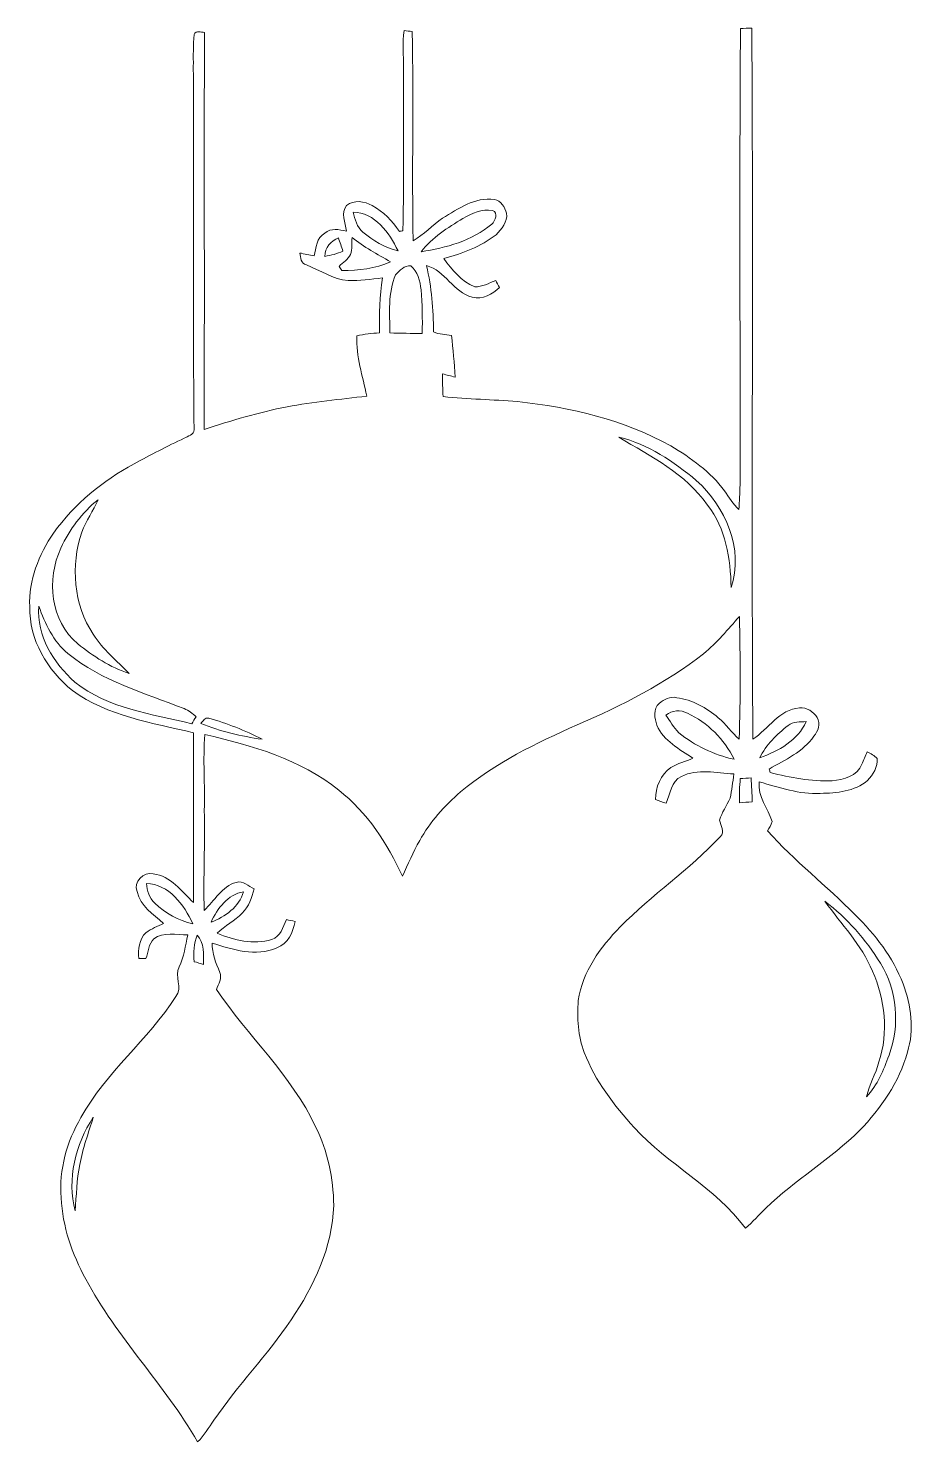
# Model space of a CAD drawing. Header units: centimetres. Extents: x -10.1 to 10.2, y -16.2 to 16.2.
import ezdxf

# ---------------------------------------------------------------- set-up
doc = ezdxf.new("R2010")
doc.units = ezdxf.units.CM
doc.header["$MEASUREMENT"] = 0
doc.layers.add('Layer 1', color=7, linetype='Continuous')

msp = doc.modelspace()

# ---------------------------------------------------------------- linework, layer by layer
at = {"layer": 'Layer 1', "color": 8, "lineweight": 9}
for points, knots in [([(6.17075, 16.14999), (6.25647, 16.15105), (6.3429, 16.15211), (6.43004, 16.15281), (6.43004, 16.15281), (6.46531, 10.73591), (6.41734, 5.31795), (6.45403, -0.09895), (6.45403, -0.09895), (6.80433, 0.14129), (7.05939, 0.58438), (7.52012, 0.6186), (7.52012, 0.6186), (7.68557, 0.63976), (7.83903, 0.5297), (7.92617, 0.39635), (7.92617, 0.39635), (8.0006, 0.25876), (7.94345, 0.0852), (7.84891, -0.02663), (7.84891, -0.02663), (7.60408, -0.38682), (7.19168, -0.56391), (6.82903, -0.77805), (6.82903, -0.77805), (6.83361, -0.79816), (6.84314, -0.83802), (6.84773, -0.85813), (6.84773, -0.85813), (7.31128, -0.97102), (7.78576, -1.06592), (8.26554, -1.0444), (8.26554, -1.0444), (8.52166, -1.02111), (8.84939, -0.93821), (8.94711, -0.66834), (8.94711, -0.66834), (8.98696, -0.57379), (9.0219, -0.47784), (9.06316, -0.384), (9.06316, -0.384), (9.14466, -0.42563), (9.23074, -0.46655), (9.29424, -0.53569), (9.29424, -0.53569), (9.31152, -0.72937), (9.19792, -0.90188), (9.0748, -1.03946), (9.0748, -1.03946), (8.7806, -1.29028), (8.36608, -1.33121), (7.99461, -1.33368), (7.99461, -1.33368), (7.51448, -1.36049), (7.05481, -1.19891), (6.60008, -1.07227), (6.60008, -1.07227), (6.55668, -1.41869), (6.80045, -1.67128), (6.89182, -1.97926), (6.89182, -1.97926), (6.87842, -2.05616), (6.82303, -2.12072), (6.79022, -2.19093), (6.79022, -2.19093), (7.40229, -2.88272), (8.14171, -3.44576), (8.78553, -4.10616), (8.78553, -4.10616), (9.24979, -4.55418), (9.65055, -5.08194), (9.88832, -5.68554), (9.88832, -5.68554), (10.06434, -6.18155), (10.15255, -6.73894), (9.98427, -7.24976), (9.98427, -7.24976), (9.80153, -7.93662), (9.37679, -8.53281), (8.89171, -9.04116), (8.89171, -9.04116), (8.23061, -9.69486), (7.41535, -10.16582), (6.75036, -10.81564), (6.75036, -10.81564), (6.59337, -10.96662), (6.44768, -11.12996), (6.28293, -11.27284), (6.28293, -11.27284), (5.5929, -10.3408), (4.51798, -9.81869), (3.74187, -8.97378), (3.74187, -8.97378), (3.28044, -8.46331), (2.84934, -7.90487), (2.60063, -7.25752), (2.60063, -7.25752), (2.45705, -6.87864), (2.43024, -6.46765), (2.46376, -6.06689), (2.46376, -6.06689), (2.56183, -5.40649), (2.96576, -4.84875), (3.42437, -4.3852), (3.42437, -4.3852), (4.14192, -3.65178), (5.0087, -3.07957), (5.70402, -2.32392), (5.70402, -2.32392), (5.83314, -2.21174), (5.71284, -2.0731), (5.69344, -1.9461), (5.69344, -1.9461), (5.74459, -1.76724), (5.85395, -1.61272), (5.93368, -1.44656), (5.93368, -1.44656), (5.97178, -1.26241), (5.99683, -1.07685), (6.01517, -0.89059), (6.01517, -0.89059), (5.61865, -0.86236), (5.19143, -0.76218), (4.81925, -0.94774), (4.81925, -0.94774), (4.57795, -1.05604), (4.57019, -1.34779), (4.47036, -1.55981), (4.47036, -1.55981), (4.38992, -1.53229), (4.3102, -1.50407), (4.23047, -1.47655), (4.23047, -1.47655), (4.22518, -1.19574), (4.349, -0.90787), (4.58042, -0.74454), (4.58042, -0.74454), (4.73529, -0.6447), (4.91944, -0.60836), (5.08454, -0.53005), (5.08454, -0.53005), (4.77269, -0.32826), (4.41885, -0.13317), (4.2594, 0.22137), (4.2594, 0.22137), (4.20754, 0.38153), (4.17438, 0.59637), (4.31372, 0.72267), (4.31372, 0.72267), (4.4245, 0.81121), (4.56243, 0.88988), (4.71236, 0.85319), (4.71236, 0.85319), (5.06796, 0.80451), (5.39463, 0.62565), (5.6631, 0.39247), (5.6631, 0.39247), (5.83984, 0.24748), (5.96896, 0.05521), (6.13829, -0.09789), (6.13829, -0.09789), (6.17463, 0.83732), (6.16475, 1.77394), (6.14817, 2.70951), (6.14817, 2.70951), (5.88323, 2.41847), (5.63523, 2.10802), (5.32831, 1.85826), (5.32831, 1.85826), (4.45166, 1.17634), (3.45788, 0.66975), (2.44153, 0.23231), (2.44153, 0.23231), (1.50561, -0.18821), (0.5644, -0.63306), (-0.22512, -1.30051), (-0.22512, -1.30051), (-0.58954, -1.62084), (-0.92926, -1.98279), (-1.15998, -2.41388), (-1.15998, -2.41388), (-1.31167, -2.67599), (-1.42491, -2.95751), (-1.55579, -3.23021), (-1.55579, -3.23021), (-1.89622, -2.48373), (-2.35554, -1.76865), (-3.01066, -1.26136), (-3.01066, -1.26136), (-3.88625, -0.55016), (-4.9908, -0.23865), (-6.0696, 0.01076), (-6.0696, 0.01076), (-6.1151, -0.56497), (-6.06642, -1.14529), (-6.08194, -1.72279), (-6.08194, -1.72279), (-6.06642, -2.48408), (-6.10205, -3.24644), (-6.08688, -4.00738), (-6.08688, -4.00738), (-5.8477, -3.78901), (-5.68119, -3.46128), (-5.35205, -3.36744), (-5.35205, -3.36744), (-5.19753, -3.31417), (-5.07123, -3.46269), (-4.94035, -3.51666), (-4.94035, -3.51666), (-4.99786, -3.71387), (-5.06171, -3.92518), (-5.21517, -4.07088), (-5.21517, -4.07088), (-5.38415, -4.25256), (-5.61592, -4.35698), (-5.79161, -4.5309), (-5.79161, -4.5309), (-5.40285, -4.68965), (-4.95552, -4.80077), (-4.54171, -4.67272), (-4.54171, -4.67272), (-4.34062, -4.60992), (-4.28066, -4.39296), (-4.20693, -4.22046), (-4.20693, -4.22046), (-4.14096, -4.23351), (-4.07499, -4.24727), (-4.00902, -4.26173), (-4.00902, -4.26173), (-4.05064, -4.51009), (-4.16989, -4.76973), (-4.42353, -4.86357), (-4.42353, -4.86357), (-4.9086, -5.07453), (-5.43107, -4.90872), (-5.90485, -4.75421), (-5.90485, -4.75421), (-5.8992, -4.99163), (-5.82018, -5.21106), (-5.72705, -5.42484), (-5.72705, -5.42484), (-5.66884, -5.55889), (-5.76268, -5.69048), (-5.80466, -5.81466), (-5.80466, -5.81466), (-5.08252, -6.88463), (-4.09439, -7.77187), (-3.53806, -8.95262), (-3.53806, -8.95262), (-3.26325, -9.51001), (-3.13237, -10.13231), (-3.12496, -10.75249), (-3.12496, -10.75249), (-3.15495, -11.70428), (-3.57299, -12.59434), (-4.10073, -13.36834), (-4.10073, -13.36834), (-4.63732, -14.17196), (-5.32135, -14.86306), (-5.86251, -15.6628), (-5.86251, -15.6628), (-5.98422, -15.8272), (-6.08335, -16.01241), (-6.2347, -16.15281), (-6.2347, -16.15281), (-6.99176, -14.85), (-8.08078, -13.77086), (-8.78881, -12.43665), (-8.78881, -12.43665), (-9.10419, -11.86586), (-9.32362, -11.23156), (-9.35396, -10.57681), (-9.35396, -10.57681), (-9.40617, -9.93722), (-9.22166, -9.29446), (-8.90275, -8.74342), (-8.90275, -8.74342), (-8.32984, -7.70766), (-7.36817, -6.96683), (-6.72929, -5.97905), (-6.72929, -5.97905), (-6.5649, -5.77515), (-6.77445, -5.51444), (-6.65909, -5.2996), (-6.65909, -5.2996), (-6.54831, -5.071), (-6.51127, -4.81665), (-6.46188, -4.57041), (-6.46188, -4.57041), (-6.71871, -4.56124), (-7.01398, -4.49527), (-7.23764, -4.66072), (-7.23764, -4.66072), (-7.35723, -4.77714), (-7.35935, -4.95952), (-7.41721, -5.10946), (-7.41721, -5.10946), (-7.47224, -5.10875), (-7.52692, -5.10804), (-7.5816, -5.10804), (-7.5816, -5.10804), (-7.59571, -4.90026), (-7.57701, -4.66989), (-7.41509, -4.5182), (-7.41509, -4.5182), (-7.29303, -4.42683), (-7.14839, -4.3725), (-7.01257, -4.30548), (-7.01257, -4.30548), (-7.2447, -4.09169), (-7.5495, -3.91248), (-7.61864, -3.57769), (-7.61864, -3.57769), (-7.70366, -3.3558), (-7.47365, -3.12014), (-7.2507, -3.17588), (-7.2507, -3.17588), (-6.84324, -3.21328), (-6.60864, -3.57593), (-6.32853, -3.82746), (-6.32853, -3.82746), (-6.31901, -2.53559), (-6.33665, -1.24231), (-6.32818, 0.04992), (-6.32818, 0.04992), (-7.27468, 0.28311), (-8.28575, 0.42598), (-9.09396, 1.01477), (-9.09396, 1.01477), (-9.66687, 1.47585), (-10.08915, 2.18176), (-10.07115, 2.93317), (-10.07115, 2.93317), (-10.10502, 3.53819), (-9.85949, 4.12309), (-9.52717, 4.61557), (-9.52717, 4.61557), (-9.05267, 5.28232), (-8.40146, 5.80902), (-7.68638, 6.19954), (-7.68638, 6.19954), (-7.30679, 6.3971), (-6.93178, 6.60488), (-6.54126, 6.78127), (-6.54126, 6.78127), (-6.45871, 6.83066), (-6.31548, 6.85994), (-6.31619, 6.9813), (-6.31619, 6.9813), (-6.34617, 9.74778), (-6.31689, 12.51462), (-6.33312, 15.2811), (-6.33312, 15.2811), (-6.33171, 15.52487), (-6.33947, 15.7697), (-6.31583, 16.01276), (-6.31583, 16.01276), (-6.26891, 16.10554), (-6.1592, 16.06497), (-6.07877, 16.05686), (-6.07877, 16.05686), (-6.089, 13.03144), (-6.07418, 10.00601), (-6.08688, 6.98059), (-6.08688, 6.98059), (-5.46493, 7.18697), (-4.83593, 7.37782), (-4.19105, 7.49988), (-4.19105, 7.49988), (-3.58992, 7.62018), (-2.9782, 7.66851), (-2.37106, 7.74682), (-2.37106, 7.74682), (-2.45996, 8.20438), (-2.6219, 8.64852), (-2.59614, 9.12336), (-2.59614, 9.12336), (-2.42645, 9.16358), (-2.25253, 9.17628), (-2.07933, 9.19357), (-2.07933, 9.19357), (-2.08815, 9.61267), (-2.07226, 10.03282), (-2.01299, 10.44804), (-2.01299, 10.44804), (-2.27334, 10.41735), (-2.53369, 10.37749), (-2.79688, 10.38596), (-2.79688, 10.38596), (-3.14436, 10.4103), (-3.43046, 10.62796), (-3.74938, 10.74297), (-3.74938, 10.74297), (-3.87708, 10.77366), (-3.88096, 10.91301), (-3.90107, 11.01637), (-3.90107, 11.01637), (-3.79312, 10.99697), (-3.68023, 10.97192), (-3.57158, 10.94793), (-3.57158, 10.94793), (-3.52889, 11.13067), (-3.51548, 11.36562), (-3.33028, 11.47075), (-3.33028, 11.47075), (-3.18775, 11.59387), (-3.00078, 11.55118), (-2.83639, 11.51837), (-2.83639, 11.51837), (-2.85261, 11.7064), (-2.97715, 11.93994), (-2.82898, 12.09834), (-2.82898, 12.09834), (-2.66635, 12.24615), (-2.4201, 12.19571), (-2.24442, 12.09834), (-2.24442, 12.09834), (-1.98371, 11.96675), (-1.79145, 11.74203), (-1.62282, 11.51026), (-1.62282, 11.51026), (-1.60307, 11.51343), (-1.56355, 11.51908), (-1.5438, 11.52225), (-1.5438, 11.52225), (-1.51734, 12.76332), (-1.53569, 14.00475), (-1.53286, 15.24582), (-1.53286, 15.24582), (-1.52475, 15.52946), (-1.56144, 15.81626), (-1.51805, 16.09813), (-1.51805, 16.09813), (-1.4556, 16.09214), (-1.39281, 16.08579), (-1.32966, 16.07944), (-1.32966, 16.07944), (-1.30003, 14.48559), (-1.33848, 12.89138), (-1.31026, 11.29753), (-1.31026, 11.29753), (-1.05908, 11.43159), (-0.8774, 11.66054), (-0.6361, 11.81012), (-0.6361, 11.81012), (-0.28297, 12.03519), (0.10297, 12.2966), (0.5457, 12.24227), (0.5457, 12.24227), (0.69881, 12.21511), (0.78312, 12.05883), (0.82687, 11.92371), (0.82687, 11.92371), (0.8558, 11.73074), (0.7101, 11.56318), (0.58663, 11.43512), (0.58663, 11.43512), (0.23738, 11.15783), (-0.18666, 11.00614), (-0.6107, 10.88796), (-0.6107, 10.88796), (-0.41526, 10.63678), (-0.20924, 10.36197), (0.09768, 10.24237), (0.09768, 10.24237), (0.27054, 10.24167), (0.42117, 10.32669), (0.5764, 10.38948), (0.5764, 10.38948), (0.60568, 10.33551), (0.63531, 10.28153), (0.6653, 10.22756), (0.6653, 10.22756), (0.5002, 10.07198), (0.27971, 9.94463), (0.04264, 10.00707), (0.04264, 10.00707), (-0.39269, 10.11643), (-0.57578, 10.61491), (-1.00511, 10.72744), (-1.00511, 10.72744), (-0.88622, 10.23214), (-0.84706, 9.72556), (-0.84177, 9.21756), (-0.84177, 9.21756), (-0.71936, 9.14488), (-0.56907, 9.15899), (-0.43325, 9.13465), (-0.43325, 9.13465), (-0.40115, 8.81715), (-0.36411, 8.49965), (-0.34965, 8.18074), (-0.34965, 8.18074), (-0.44631, 8.20332), (-0.54156, 8.22907), (-0.63751, 8.25341), (-0.63751, 8.25341), (-0.63681, 8.08055), (-0.63751, 7.90663), (-0.62622, 7.73377), (-0.62622, 7.73377), (-0.05966, 7.67345), (0.51078, 7.66816), (1.07805, 7.61877), (1.07805, 7.61877), (2.2909, 7.49141), (3.5041, 7.19967), (4.58007, 6.61017), (4.58007, 6.61017), (5.03339, 6.32866), (5.49024, 6.01998), (5.80315, 5.57865), (5.80315, 5.57865), (5.91251, 5.43719), (5.99894, 5.2735), (6.13265, 5.15144), (6.13265, 5.15144), (6.14817, 5.34088), (6.15734, 5.53068), (6.16016, 5.72047), (6.16016, 5.72047), (6.16651, 9.19709), (6.14464, 12.67372), (6.17075, 16.14999), (6.17075, 16.14999), (6.17075, 16.14999), (6.17075, 16.14999), (6.17075, 16.14999)], [0, 0, 0, 0, 0.0075188, 0.0075188, 0.0075188, 0.0075188, 0.01503759, 0.01503759, 0.01503759, 0.01503759, 0.02255639, 0.02255639, 0.02255639, 0.02255639, 0.03007519, 0.03007519, 0.03007519, 0.03007519, 0.03759398, 0.03759398, 0.03759398, 0.03759398, 0.04511278, 0.04511278, 0.04511278, 0.04511278, 0.05263158, 0.05263158, 0.05263158, 0.05263158, 0.06015038, 0.06015038, 0.06015038, 0.06015038, 0.06766917, 0.06766917, 0.06766917, 0.06766917, 0.07518797, 0.07518797, 0.07518797, 0.07518797, 0.08270677, 0.08270677, 0.08270677, 0.08270677, 0.09022556, 0.09022556, 0.09022556, 0.09022556, 0.09774436, 0.09774436, 0.09774436, 0.09774436, 0.10526316, 0.10526316, 0.10526316, 0.10526316, 0.11278195, 0.11278195, 0.11278195, 0.11278195, 0.12030075, 0.12030075, 0.12030075, 0.12030075, 0.12781955, 0.12781955, 0.12781955, 0.12781955, 0.13533835, 0.13533835, 0.13533835, 0.13533835, 0.14285714, 0.14285714, 0.14285714, 0.14285714, 0.15037594, 0.15037594, 0.15037594, 0.15037594, 0.15789474, 0.15789474, 0.15789474, 0.15789474, 0.16541353, 0.16541353, 0.16541353, 0.16541353, 0.17293233, 0.17293233, 0.17293233, 0.17293233, 0.18045113, 0.18045113, 0.18045113, 0.18045113, 0.18796992, 0.18796992, 0.18796992, 0.18796992, 0.19548872, 0.19548872, 0.19548872, 0.19548872, 0.20300752, 0.20300752, 0.20300752, 0.20300752, 0.21052632, 0.21052632, 0.21052632, 0.21052632, 0.21804511, 0.21804511, 0.21804511, 0.21804511, 0.22556391, 0.22556391, 0.22556391, 0.22556391, 0.23308271, 0.23308271, 0.23308271, 0.23308271, 0.2406015, 0.2406015, 0.2406015, 0.2406015, 0.2481203, 0.2481203, 0.2481203, 0.2481203, 0.2556391, 0.2556391, 0.2556391, 0.2556391, 0.26315789, 0.26315789, 0.26315789, 0.26315789, 0.27067669, 0.27067669, 0.27067669, 0.27067669, 0.27819549, 0.27819549, 0.27819549, 0.27819549, 0.28571429, 0.28571429, 0.28571429, 0.28571429, 0.29323308, 0.29323308, 0.29323308, 0.29323308, 0.30075188, 0.30075188, 0.30075188, 0.30075188, 0.30827068, 0.30827068, 0.30827068, 0.30827068, 0.31578947, 0.31578947, 0.31578947, 0.31578947, 0.32330827, 0.32330827, 0.32330827, 0.32330827, 0.33082707, 0.33082707, 0.33082707, 0.33082707, 0.33834586, 0.33834586, 0.33834586, 0.33834586, 0.34586466, 0.34586466, 0.34586466, 0.34586466, 0.35338346, 0.35338346, 0.35338346, 0.35338346, 0.36090226, 0.36090226, 0.36090226, 0.36090226, 0.36842105, 0.36842105, 0.36842105, 0.36842105, 0.37593985, 0.37593985, 0.37593985, 0.37593985, 0.38345865, 0.38345865, 0.38345865, 0.38345865, 0.39097744, 0.39097744, 0.39097744, 0.39097744, 0.39849624, 0.39849624, 0.39849624, 0.39849624, 0.40601504, 0.40601504, 0.40601504, 0.40601504, 0.41353383, 0.41353383, 0.41353383, 0.41353383, 0.42105263, 0.42105263, 0.42105263, 0.42105263, 0.42857143, 0.42857143, 0.42857143, 0.42857143, 0.43609023, 0.43609023, 0.43609023, 0.43609023, 0.44360902, 0.44360902, 0.44360902, 0.44360902, 0.45112782, 0.45112782, 0.45112782, 0.45112782, 0.45864662, 0.45864662, 0.45864662, 0.45864662, 0.46616541, 0.46616541, 0.46616541, 0.46616541, 0.47368421, 0.47368421, 0.47368421, 0.47368421, 0.48120301, 0.48120301, 0.48120301, 0.48120301, 0.4887218, 0.4887218, 0.4887218, 0.4887218, 0.4962406, 0.4962406, 0.4962406, 0.4962406, 0.5037594, 0.5037594, 0.5037594, 0.5037594, 0.5112782, 0.5112782, 0.5112782, 0.5112782, 0.51879699, 0.51879699, 0.51879699, 0.51879699, 0.52631579, 0.52631579, 0.52631579, 0.52631579, 0.53383459, 0.53383459, 0.53383459, 0.53383459, 0.54135338, 0.54135338, 0.54135338, 0.54135338, 0.54887218, 0.54887218, 0.54887218, 0.54887218, 0.55639098, 0.55639098, 0.55639098, 0.55639098, 0.56390977, 0.56390977, 0.56390977, 0.56390977, 0.57142857, 0.57142857, 0.57142857, 0.57142857, 0.57894737, 0.57894737, 0.57894737, 0.57894737, 0.58646617, 0.58646617, 0.58646617, 0.58646617, 0.59398496, 0.59398496, 0.59398496, 0.59398496, 0.60150376, 0.60150376, 0.60150376, 0.60150376, 0.60902256, 0.60902256, 0.60902256, 0.60902256, 0.61654135, 0.61654135, 0.61654135, 0.61654135, 0.62406015, 0.62406015, 0.62406015, 0.62406015, 0.63157895, 0.63157895, 0.63157895, 0.63157895, 0.63909774, 0.63909774, 0.63909774, 0.63909774, 0.64661654, 0.64661654, 0.64661654, 0.64661654, 0.65413534, 0.65413534, 0.65413534, 0.65413534, 0.66165414, 0.66165414, 0.66165414, 0.66165414, 0.66917293, 0.66917293, 0.66917293, 0.66917293, 0.67669173, 0.67669173, 0.67669173, 0.67669173, 0.68421053, 0.68421053, 0.68421053, 0.68421053, 0.69172932, 0.69172932, 0.69172932, 0.69172932, 0.69924812, 0.69924812, 0.69924812, 0.69924812, 0.70676692, 0.70676692, 0.70676692, 0.70676692, 0.71428571, 0.71428571, 0.71428571, 0.71428571, 0.72180451, 0.72180451, 0.72180451, 0.72180451, 0.72932331, 0.72932331, 0.72932331, 0.72932331, 0.73684211, 0.73684211, 0.73684211, 0.73684211, 0.7443609, 0.7443609, 0.7443609, 0.7443609, 0.7518797, 0.7518797, 0.7518797, 0.7518797, 0.7593985, 0.7593985, 0.7593985, 0.7593985, 0.76691729, 0.76691729, 0.76691729, 0.76691729, 0.77443609, 0.77443609, 0.77443609, 0.77443609, 0.78195489, 0.78195489, 0.78195489, 0.78195489, 0.78947368, 0.78947368, 0.78947368, 0.78947368, 0.79699248, 0.79699248, 0.79699248, 0.79699248, 0.80451128, 0.80451128, 0.80451128, 0.80451128, 0.81203008, 0.81203008, 0.81203008, 0.81203008, 0.81954887, 0.81954887, 0.81954887, 0.81954887, 0.82706767, 0.82706767, 0.82706767, 0.82706767, 0.83458647, 0.83458647, 0.83458647, 0.83458647, 0.84210526, 0.84210526, 0.84210526, 0.84210526, 0.84962406, 0.84962406, 0.84962406, 0.84962406, 0.85714286, 0.85714286, 0.85714286, 0.85714286, 0.86466165, 0.86466165, 0.86466165, 0.86466165, 0.87218045, 0.87218045, 0.87218045, 0.87218045, 0.87969925, 0.87969925, 0.87969925, 0.87969925, 0.88721805, 0.88721805, 0.88721805, 0.88721805, 0.89473684, 0.89473684, 0.89473684, 0.89473684, 0.90225564, 0.90225564, 0.90225564, 0.90225564, 0.90977444, 0.90977444, 0.90977444, 0.90977444, 0.91729323, 0.91729323, 0.91729323, 0.91729323, 0.92481203, 0.92481203, 0.92481203, 0.92481203, 0.93233083, 0.93233083, 0.93233083, 0.93233083, 0.93984962, 0.93984962, 0.93984962, 0.93984962, 0.94736842, 0.94736842, 0.94736842, 0.94736842, 0.95488722, 0.95488722, 0.95488722, 0.95488722, 0.96240602, 0.96240602, 0.96240602, 0.96240602, 0.96992481, 0.96992481, 0.96992481, 0.96992481, 0.97744361, 0.97744361, 0.97744361, 0.97744361, 0.98496241, 0.98496241, 0.98496241, 0.98496241, 1, 1, 1, 1]), ([(-0.17079, 11.8073), (-0.52145, 11.59775), (-0.86752, 11.36491), (-1.12929, 11.04671), (-1.12929, 11.04671), (-0.55673, 11.13526), (0.03559, 11.29365), (0.48679, 11.67536), (0.48679, 11.67536), (0.5711, 11.75367), (0.64695, 11.93042), (0.50337, 11.98933), (0.50337, 11.98933), (0.26489, 12.02814), (0.03206, 11.9216), (-0.17079, 11.8073), (-0.17079, 11.8073), (-0.17079, 11.8073), (-0.17079, 11.8073), (-0.17079, 11.8073)], [0, 0, 0, 0, 0.16666667, 0.16666667, 0.16666667, 0.16666667, 0.33333333, 0.33333333, 0.33333333, 0.33333333, 0.5, 0.5, 0.5, 0.5, 0.66666667, 0.66666667, 0.66666667, 0.66666667, 1, 1, 1, 1]), ([(-2.68399, 11.95194), (-2.63813, 11.78931), (-2.59578, 11.60833), (-2.45962, 11.49579), (-2.45962, 11.49579), (-2.22925, 11.29506), (-1.95373, 11.13878), (-1.65492, 11.06823), (-1.65492, 11.06823), (-1.85883, 11.4771), (-2.17704, 11.94241), (-2.68399, 11.95194), (-2.68399, 11.95194), (-2.68399, 11.95194), (-2.68399, 11.95194), (-2.68399, 11.95194)], [0, 0, 0, 0, 0.2, 0.2, 0.2, 0.2, 0.4, 0.4, 0.4, 0.4, 0.6, 0.6, 0.6, 0.6, 1, 1, 1, 1]), ([(-3.32428, 10.94017), (-3.18176, 10.95746), (-3.04629, 11.00508), (-2.91294, 11.05623), (-2.91294, 11.05623), (-2.94892, 11.1603), (-2.97997, 11.2612), (-3.01842, 11.36315), (-3.01842, 11.36315), (-3.1874, 11.28448), (-3.32922, 11.14725), (-3.32428, 10.94017), (-3.32428, 10.94017), (-3.32428, 10.94017), (-3.32428, 10.94017), (-3.32428, 10.94017)], [0, 0, 0, 0, 0.2, 0.2, 0.2, 0.2, 0.4, 0.4, 0.4, 0.4, 0.6, 0.6, 0.6, 0.6, 1, 1, 1, 1]), ([(-2.70586, 11.37232), (-2.7115, 11.2425), (-2.70021, 11.10774), (-2.73831, 10.9818), (-2.73831, 10.9818), (-2.79405, 10.86609), (-2.91647, 10.80082), (-3.00078, 10.70875), (-3.00078, 10.70875), (-2.97961, 10.67806), (-2.9581, 10.64736), (-2.93622, 10.61632), (-2.93622, 10.61632), (-2.55768, 10.61773), (-2.17421, 10.65442), (-1.82708, 10.81634), (-1.82708, 10.81634), (-2.12977, 10.98603), (-2.43492, 11.15289), (-2.70586, 11.37232), (-2.70586, 11.37232), (-2.70586, 11.37232), (-2.70586, 11.37232), (-2.70586, 11.37232)], [0, 0, 0, 0, 0.14285714, 0.14285714, 0.14285714, 0.14285714, 0.28571429, 0.28571429, 0.28571429, 0.28571429, 0.42857143, 0.42857143, 0.42857143, 0.42857143, 0.57142857, 0.57142857, 0.57142857, 0.57142857, 0.71428571, 0.71428571, 0.71428571, 0.71428571, 1, 1, 1, 1]), ([(-1.7096, 10.52107), (-1.88917, 10.10162), (-1.84719, 9.63348), (-1.84049, 9.18969), (-1.84049, 9.18969), (-1.59495, 9.18298), (-1.34907, 9.1791), (-1.10318, 9.17663), (-1.10318, 9.17663), (-1.09401, 9.51036), (-1.10353, 9.8455), (-1.12929, 10.17817), (-1.12929, 10.17817), (-1.14798, 10.37643), (-1.20972, 10.59198), (-1.36459, 10.72674), (-1.36459, 10.72674), (-1.5064, 10.73521), (-1.62, 10.61314), (-1.7096, 10.52107), (-1.7096, 10.52107), (-1.7096, 10.52107), (-1.7096, 10.52107), (-1.7096, 10.52107)], [0, 0, 0, 0, 0.14285714, 0.14285714, 0.14285714, 0.14285714, 0.28571429, 0.28571429, 0.28571429, 0.28571429, 0.42857143, 0.42857143, 0.42857143, 0.42857143, 0.57142857, 0.57142857, 0.57142857, 0.57142857, 0.71428571, 0.71428571, 0.71428571, 0.71428571, 1, 1, 1, 1]), ([(3.39333, 6.80597), (4.11582, 6.36217), (4.92121, 5.97835), (5.41333, 5.25621), (5.41333, 5.25621), (5.84055, 4.72423), (5.94144, 4.02925), (5.95661, 3.36815), (5.95661, 3.36815), (6.2533, 4.2508), (5.82961, 5.2227), (5.16145, 5.81572), (5.16145, 5.81572), (4.64604, 6.25422), (4.05902, 6.64439), (3.39333, 6.80597), (3.39333, 6.80597), (3.39333, 6.80597), (3.39333, 6.80597), (3.39333, 6.80597)], [0, 0, 0, 0, 0.16666667, 0.16666667, 0.16666667, 0.16666667, 0.33333333, 0.33333333, 0.33333333, 0.33333333, 0.5, 0.5, 0.5, 0.5, 0.66666667, 0.66666667, 0.66666667, 0.66666667, 1, 1, 1, 1]), ([(-9.36101, 4.27161), (-9.68768, 3.56288), (-9.60724, 2.60297), (-8.97472, 2.08686), (-8.97472, 2.08686), (-8.62406, 1.80287), (-8.23388, 1.54464), (-7.80032, 1.40741), (-7.80032, 1.40741), (-8.07972, 1.6988), (-8.40357, 1.95492), (-8.61911, 2.30135), (-8.61911, 2.30135), (-9.07031, 2.98115), (-9.14405, 3.87438), (-8.87981, 4.6385), (-8.87981, 4.6385), (-8.78174, 4.89709), (-8.62018, 5.12533), (-8.50905, 5.37792), (-8.50905, 5.37792), (-8.87876, 5.08829), (-9.1631, 4.69459), (-9.36101, 4.27161), (-9.36101, 4.27161), (-9.36101, 4.27161), (-9.36101, 4.27161), (-9.36101, 4.27161)], [0, 0, 0, 0, 0.125, 0.125, 0.125, 0.125, 0.25, 0.25, 0.25, 0.25, 0.375, 0.375, 0.375, 0.375, 0.5, 0.5, 0.5, 0.5, 0.625, 0.625, 0.625, 0.625, 0.75, 0.75, 0.75, 0.75, 1, 1, 1, 1]), ([(-9.03928, 1.21091), (-8.28292, 0.59743), (-7.28244, 0.48595), (-6.36946, 0.25559), (-6.36946, 0.25559), (-6.33665, 0.30886), (-6.30384, 0.36213), (-6.27068, 0.41504), (-6.27068, 0.41504), (-6.35005, 0.4923), (-6.4386, 0.56286), (-6.54302, 0.60272), (-6.54302, 0.60272), (-7.4539, 0.96044), (-8.42897, 1.23173), (-9.19909, 1.86284), (-9.19909, 1.86284), (-9.53423, 2.13766), (-9.71979, 2.54547), (-9.86371, 2.94411), (-9.86371, 2.94411), (-9.92157, 2.2696), (-9.524, 1.64306), (-9.03928, 1.21091), (-9.03928, 1.21091), (-9.03928, 1.21091), (-9.03928, 1.21091), (-9.03928, 1.21091)], [0, 0, 0, 0, 0.125, 0.125, 0.125, 0.125, 0.25, 0.25, 0.25, 0.25, 0.375, 0.375, 0.375, 0.375, 0.5, 0.5, 0.5, 0.5, 0.625, 0.625, 0.625, 0.625, 0.75, 0.75, 0.75, 0.75, 1, 1, 1, 1]), ([(-6.16167, 0.26441), (-5.71682, 0.08026), (-5.23775, -0.02875), (-4.76219, -0.09719), (-4.76219, -0.09719), (-5.14955, 0.10566), (-5.55948, 0.26688), (-5.98034, 0.38435), (-5.98034, 0.38435), (-6.06642, 0.40799), (-6.11016, 0.31309), (-6.16167, 0.26441), (-6.16167, 0.26441), (-6.16167, 0.26441), (-6.16167, 0.26441), (-6.16167, 0.26441)], [0, 0, 0, 0, 0.2, 0.2, 0.2, 0.2, 0.4, 0.4, 0.4, 0.4, 0.6, 0.6, 0.6, 0.6, 1, 1, 1, 1]), ([(4.46824, 0.45561), (4.5589, 0.31697), (4.64604, 0.1741), (4.76034, 0.05274), (4.76034, 0.05274), (5.12723, -0.24183), (5.56291, -0.45491), (6.02328, -0.55368), (6.02328, -0.55368), (5.80068, -0.09789), (5.42109, 0.28593), (4.95931, 0.49865), (4.95931, 0.49865), (4.80267, 0.58014), (4.60723, 0.56498), (4.46824, 0.45561), (4.46824, 0.45561), (4.46824, 0.45561), (4.46824, 0.45561), (4.46824, 0.45561)], [0, 0, 0, 0, 0.16666667, 0.16666667, 0.16666667, 0.16666667, 0.33333333, 0.33333333, 0.33333333, 0.33333333, 0.5, 0.5, 0.5, 0.5, 0.66666667, 0.66666667, 0.66666667, 0.66666667, 1, 1, 1, 1]), ([(7.25801, 0.21467), (6.99766, 0.01746), (6.7553, -0.22384), (6.61136, -0.52123), (6.61136, -0.52123), (7.0354, -0.37024), (7.48273, -0.12224), (7.67358, 0.30568), (7.67358, 0.30568), (7.53106, 0.29757), (7.37583, 0.30851), (7.25801, 0.21467), (7.25801, 0.21467), (7.25801, 0.21467), (7.25801, 0.21467), (7.25801, 0.21467)], [0, 0, 0, 0, 0.2, 0.2, 0.2, 0.2, 0.4, 0.4, 0.4, 0.4, 0.6, 0.6, 0.6, 0.6, 1, 1, 1, 1]), ([(6.16581, -0.99783), (6.14958, -1.18022), (6.14288, -1.36366), (6.14781, -1.54746), (6.14781, -1.54746), (6.24412, -1.54146), (6.34078, -1.53617), (6.43815, -1.53052), (6.43815, -1.53052), (6.43356, -1.34708), (6.42475, -1.16399), (6.41381, -0.98125), (6.41381, -0.98125), (6.35172, -0.98548), (6.22754, -0.9936), (6.16581, -0.99783), (6.16581, -0.99783), (6.16581, -0.99783), (6.16581, -0.99783), (6.16581, -0.99783)], [0, 0, 0, 0, 0.16666667, 0.16666667, 0.16666667, 0.16666667, 0.33333333, 0.33333333, 0.33333333, 0.33333333, 0.5, 0.5, 0.5, 0.5, 0.66666667, 0.66666667, 0.66666667, 0.66666667, 1, 1, 1, 1]), ([(-7.40627, -3.39213), (-7.38475, -3.55582), (-7.3396, -3.72692), (-7.21401, -3.84228), (-7.21401, -3.84228), (-6.97235, -4.06876), (-6.67355, -4.24515), (-6.34688, -4.31218), (-6.34688, -4.31218), (-6.54091, -3.88179), (-6.89157, -3.40801), (-7.40627, -3.39213), (-7.40627, -3.39213), (-7.40627, -3.39213), (-7.40627, -3.39213), (-7.40627, -3.39213)], [0, 0, 0, 0, 0.2, 0.2, 0.2, 0.2, 0.4, 0.4, 0.4, 0.4, 0.6, 0.6, 0.6, 0.6, 1, 1, 1, 1]), ([(-5.92637, -4.27831), (-5.60887, -4.15484), (-5.27937, -3.92906), (-5.18941, -3.58228), (-5.18941, -3.58228), (-5.54643, -3.64896), (-5.78702, -3.96258), (-5.92637, -4.27831), (-5.92637, -4.27831), (-5.92637, -4.27831), (-5.92637, -4.27831), (-5.92637, -4.27831)], [0, 0, 0, 0, 0.25, 0.25, 0.25, 0.25, 0.5, 0.5, 0.5, 0.5, 1, 1, 1, 1]), ([(8.09868, -3.79677), (8.4719, -4.3217), (8.93793, -4.79301), (9.18523, -5.39803), (9.18523, -5.39803), (9.47592, -6.04255), (9.55918, -6.79573), (9.33446, -7.47307), (9.33446, -7.47307), (9.26037, -7.74541), (9.11538, -7.99271), (9.05259, -8.26858), (9.05259, -8.26858), (9.29988, -8.00118), (9.44311, -7.65792), (9.56482, -7.31961), (9.56482, -7.31961), (9.816, -6.63698), (9.75991, -5.83547), (9.36797, -5.21705), (9.36797, -5.21705), (9.03459, -4.67377), (8.60562, -4.18447), (8.09868, -3.79677), (8.09868, -3.79677), (8.09868, -3.79677), (8.09868, -3.79677), (8.09868, -3.79677)], [0, 0, 0, 0, 0.125, 0.125, 0.125, 0.125, 0.25, 0.25, 0.25, 0.25, 0.375, 0.375, 0.375, 0.375, 0.5, 0.5, 0.5, 0.5, 0.625, 0.625, 0.625, 0.625, 0.75, 0.75, 0.75, 0.75, 1, 1, 1, 1]), ([(-6.24493, -4.57253), (-6.32042, -4.7655), (-6.33665, -4.9754), (-6.3109, -5.18072), (-6.3109, -5.18072), (-6.25868, -5.19694), (-6.15461, -5.2294), (-6.10276, -5.24563), (-6.10276, -5.24563), (-6.10417, -5.01844), (-6.077, -4.75209), (-6.24493, -4.57253), (-6.24493, -4.57253), (-6.24493, -4.57253), (-6.24493, -4.57253), (-6.24493, -4.57253)], [0, 0, 0, 0, 0.2, 0.2, 0.2, 0.2, 0.4, 0.4, 0.4, 0.4, 0.6, 0.6, 0.6, 0.6, 1, 1, 1, 1]), ([(-9.0354, -10.87808), (-9.00152, -10.52318), (-9.0033, -10.16441), (-8.92673, -9.81445), (-8.92673, -9.81445), (-8.86148, -9.44509), (-8.72672, -9.09373), (-8.62018, -8.73566), (-8.62018, -8.73566), (-9.0294, -9.35514), (-9.22201, -10.14994), (-9.0354, -10.87808)], [0, 0, 0, 0, 0.25, 0.25, 0.25, 0.25, 0.5, 0.5, 0.5, 0.5, 1, 1, 1, 1])]:
    msp.add_open_spline(points, degree=3, knots=knots, dxfattribs=at)

doc.saveas('drawing.dxf')
